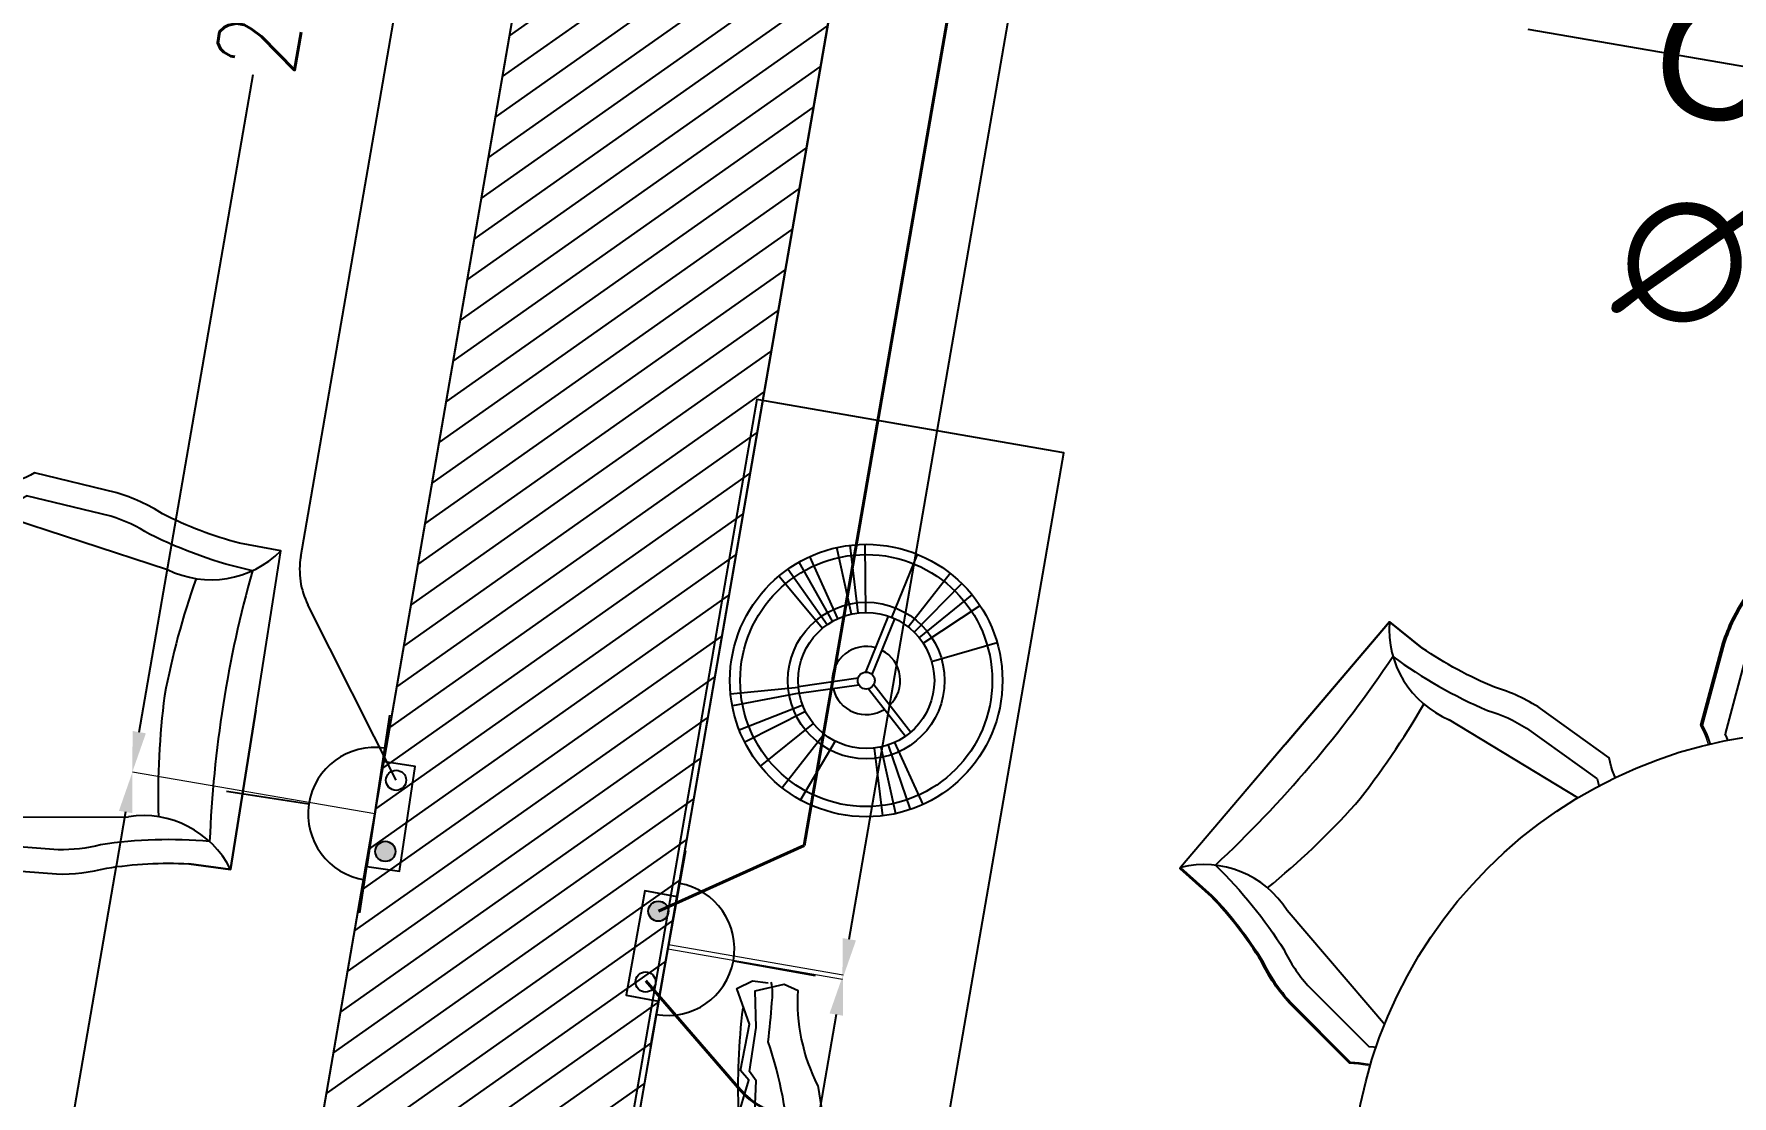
# Model space of a CAD drawing. Extents: x -678889171 to 586587, y -792238163 to 335485.
# Drawn here: x 45988 to 48168, y 41868 to 43233 of the extents above; entities that cross this region are included whole.
import ezdxf
from ezdxf import colors
from ezdxf.entities.mleader import LeaderData, LeaderLine
from ezdxf.math import Vec2, Vec3

# ---------------------------------------------------------------- set-up
doc = ezdxf.new("R2010")
doc.units = 0
doc.header["$MEASUREMENT"] = 0
doc.set_wipeout_variables(frame=1)
doc.layers.get('0').update_dxf_attribs({"color": 8})
doc.layers.get('Defpoints').update_dxf_attribs({"color": 252})
for name, color, linetype in [('1', 8, 'Continuous'), ('9TH-FURN$0$XR-A-TYP-7-8-9-10$0$I-EQPM', 252, 'Continuous'), ('9TH-FURN$0$XR-A-TYP-7-8-9-10$0$I-FURN', 252, 'Continuous'), ('9TH-FURN$0$XR-A-TYP-7-8-9-10$0$I-FURN-CHAR', 252, 'Continuous'), ('9TH-FURN$0$XR-A-TYP-7-8-9-10$0$I-WIPEOUT', 252, 'Continuous'), ('E-POW-BLOCK', 4, 'Continuous'), ('E-TEXT', 3, 'Continuous'), ('powr wire', 4, 'Continuous'), ('XR-A-9TH-FLOOR$0$A-WALL', 252, 'Continuous'), ('XR-A-col-910$0$A-COLS', 252, 'Continuous'), ('XR-A-col-910$0$A-COLS-PATT', 252, 'Continuous'), ('XR-Typ28 7th to11Th$0$A-WALL', 252, 'Continuous')]:
    doc.layers.add(name, color=color, linetype=linetype)
doc.layers.add('XR-A-col-910$0$MOD-COL', color=252, linetype='Continuous', lineweight=50)
doc.styles.get("Standard").update_dxf_attribs({"font": 'arial.ttf'})
doc.styles.add('Work$0$E-M.MODUL', font='romans.shx', dxfattribs={"width": 0.8})
doc.dimstyles.new('Work$0$S-DIM', dxfattribs={"dimscale": 500, "dimtxt": 0.2065, "dimasz": 0.104, "dimexe": 0, "dimexo": 0, "dimgap": 0, "dimtad": 0, "dimdec": 0, "dimzin": 0, "dimdsep": 46, "dimtxsty": 'Work$0$E-M.MODUL', "dimcen": 0.25, "dimclrd": 5, "dimclre": 5, "dimclrt": 1, "dimadec": 0, "dimazin": 0, "dimtfac": 1, "dimtdec": 0, "dimtofl": 0, "dimtmove": 0, "dimatfit": 3, "dimfxl": 1, "dimtolj": 1, "dimtzin": 0, "dimlwe": 13, "dimarcsym": 0})

# ---------------------------------------------------------------- blocks, each defined once
blk = doc.blocks.new('SO1')
at = {"layer": 'E-POW-BLOCK'}
h = blk.add_hatch(color=3, dxfattribs=at)
h.dxf.hatch_style = 1
edge = h.paths.add_edge_path()
edge.add_arc((-0.1064295025979398, -0.04814632734824666), 0.03025259035537483, 0, 360)
at = {"layer": 'E-POW-BLOCK', "color": 3}
for p, q in [((1.42e-14, 0.2000001000000597), (0, 0.4500002250000599)), ((-0.3000001499999971, 7.11e-14), (0.3000001499999971, 1.42e-14))]:
    blk.add_line(p, q, dxfattribs=at)
blk.add_lwpolyline([(0.1593095883453804, 4.265338082731773e-14), (-0.1593095883453804, 4.265338082731773e-14), (-0.1593095883453804, -0.09876317676643645), (0.1593095883453804, -0.09876317676643645)], close=True, dxfattribs=at)
for centre in [(-0.1064295025979398, -0.04814632734824666), (0.1096454942411166, -0.04814632734824666)]:
    blk.add_circle(centre, 0.03025259035537483, dxfattribs=at)
blk.add_arc((0, 1.42e-14), 0.2000001000000001, 0, 179.9999999999979, dxfattribs=at)
blk = doc.blocks.new('*D3082')
at = {"layer": '1', "color": 5, "lineweight": 13, "transparency": 16777216}
for p, q in [((46785.18428816061, 44310.1558473089), (46473.84693968212, 44364.02498677614)), ((46425.4122352765, 42230.84888028888), (46114.07488679801, 42284.71801975611))]:
    blk.add_line(p, q, dxfattribs=at)
at = {"layer": '1', "color": 5, "lineweight": -2, "transparency": 16777216}
for p, q in [((46464.98136907158, 44312.786313318), (46318.77314483339, 43467.77409834191)), ((46122.94045740855, 42335.95669321425), (46269.14868164674, 43180.96890819033))]:
    blk.add_line(p, q, dxfattribs=at)
at = {"layer": '1', "color": 5, "transparency": 16777216}
for points in [[(46456.44159016189, 44314.26390841976), (46473.52114798127, 44311.30871821624), (46473.84693968212, 44364.02498677614)], [(46114.40067849886, 42337.43428831601), (46131.48023631824, 42334.47909811249), (46114.07488679801, 42284.71801975611)]]:
    blk.add_solid(points, dxfattribs=at)
at = {"layer": 'Defpoints', "color": 0, "transparency": 16777216}
for p in [(46785.18428816061, 44310.1558473089, 8.736677960995956e-05), (46114.07488679801, 42284.71801975611), (46425.4122352765, 42230.84888028888, 8.73667795957487e-05)]:
    blk.add_point(p, dxfattribs=at)
at = {"layer": '1', "color": 1, "transparency": 16777216, "insert": (46293.96091324007, 43324.37150326613), "char_height": 103.25, "attachment_point": 5, "rotation": 80.18358877301884, "style": 'Work$0$E-M.MODUL'}
blk.add_mtext('\\A1;2110', dxfattribs=at)
blk = doc.blocks.new('*D3084')
at = {"layer": '1', "color": 5, "lineweight": 13, "transparency": 16777216}
for p, q in [((46425.41206533413, 42230.84890969314), (46114.25301369568, 42284.68716929031)), ((46112.073087438, 40419.90145461118), (45800.91403579953, 40473.73971420834))]:
    blk.add_line(p, q, dxfattribs=at)
at = {"layer": '1', "color": 5, "lineweight": -2, "transparency": 16777216}
for p, q in [((46105.38744789163, 42233.44849500054), (45981.38984215349, 41516.802420339)), ((45809.77960160359, 40524.97838849812), (45933.77720734172, 41241.62446315967))]:
    blk.add_line(p, q, dxfattribs=at)
at = {"layer": '1', "color": 5, "transparency": 16777216}
for points in [[(46096.84766884333, 42234.92608930121), (46113.92722693992, 42231.97090069986), (46114.25301369568, 42284.68716929031)], [(45801.23982255529, 40526.4559827988), (45818.31938065188, 40523.50079419745), (45800.91403579953, 40473.73971420834)]]:
    blk.add_solid(points, dxfattribs=at)
at = {"layer": 'Defpoints', "color": 0, "transparency": 16777216}
for p in [(46425.41206533413, 42230.84890969314), (45800.91403579953, 40473.73971420834), (46112.073087438, 40419.90145461118)]:
    blk.add_point(p, dxfattribs=at)
at = {"layer": '1', "color": 1, "transparency": 16777216, "insert": (45957.58352474761, 41379.21344174932), "char_height": 103.25, "attachment_point": 5, "rotation": 80.18359414769083, "style": 'Work$0$E-M.MODUL'}
blk.add_mtext('\\A1;1838', dxfattribs=at)
blk = doc.blocks.new('*D3099')
at = {"layer": 'Defpoints', "color": 0, "transparency": 16777216}
for p in [(47500.92014269987, 46099.22838044258, 5.343568736378623e-06), (46801.75688149188, 42057.47527998472, 8.736677959576952e-05), (47025.99153429692, 42018.68601521908)]:
    blk.add_point(p, dxfattribs=at)
at = {"layer": 'powr wire', "color": 5, "lineweight": 13, "transparency": 16777216}
for p, q in [((47500.92014269987, 46099.22838044258), (47725.1547955049, 46060.43911567693)), ((46801.75688149188, 42057.47527998472), (47025.99153429692, 42018.68601521908))]:
    blk.add_line(p, q, dxfattribs=at)
at = {"layer": 'powr wire', "color": 5, "lineweight": -2, "transparency": 16777216}
for p, q in [((47716.29120664754, 46009.20009936546), (47400.37985012606, 44182.96612007359)), ((47034.85512315428, 42069.92503153055), (47350.76647967576, 43896.15901082243))]:
    blk.add_line(p, q, dxfattribs=at)
at = {"layer": 'powr wire', "color": 5, "transparency": 16777216}
for points in [[(47707.75137059563, 46010.67736417502), (47724.83104269945, 46007.7228345559), (47725.1547955049, 46060.43911567693)], [(47026.31528710236, 42071.40229634011), (47043.39495920618, 42068.44776672099), (47025.99153429692, 42018.68601521908)]]:
    blk.add_solid(points, dxfattribs=at)
at = {"layer": 'powr wire', "color": 1, "lineweight": 40, "transparency": 16777216, "insert": (47375.5731649009, 44039.56256544801), "char_height": 103.25, "attachment_point": 5, "rotation": 80.18580478887831, "style": 'Work$0$E-M.MODUL'}
blk.add_mtext('\\A1;4100', dxfattribs=at)
blk = doc.blocks.new('*D3100')
at = {"layer": 'Defpoints', "color": 0, "transparency": 16777216}
for p in [(46802.75649711732, 42063.25390105586, 8.736677959576952e-05), (46506.21672942417, 40351.70475760987), (46730.36189400654, 40312.86979030009)]:
    blk.add_point(p, dxfattribs=at)
at = {"layer": 'powr wire', "color": 5, "lineweight": 13, "transparency": 16777216}
for p, q in [((46802.75649711732, 42063.25390105586), (47026.90166169969, 42024.41893374608)), ((46506.21672942417, 40351.70475760987), (46730.36189400654, 40312.86979030009))]:
    blk.add_line(p, q, dxfattribs=at)
at = {"layer": 'powr wire', "color": 5, "lineweight": -2, "transparency": 16777216}
for p, q in [((47018.024493933, 41973.18226823746), (46842.34722901195, 40959.21953859201)), ((46739.23906177323, 40364.10645580871), (46794.67228571112, 40684.05236959765))]:
    blk.add_line(p, q, dxfattribs=at)
at = {"layer": 'powr wire', "color": 5, "transparency": 16777216}
for points in [[(47009.48504968156, 41974.66179619858), (47026.56393818444, 41971.70274027635), (47026.90166169969, 42024.41893374608)], [(46730.69961752179, 40365.58598376982), (46747.77850602467, 40362.6269278476), (46730.36189400654, 40312.86979030009)]]:
    blk.add_solid(points, dxfattribs=at)
at = {"layer": 'powr wire', "color": 1, "lineweight": 40, "transparency": 16777216, "insert": (46818.50975736152, 40821.63595409484), "char_height": 103.25, "attachment_point": 5, "rotation": 80.17062042169276, "style": 'Work$0$E-M.MODUL'}
blk.add_mtext('\\A1;1737', dxfattribs=at)
blk = doc.blocks.new('9TH-FURN$0$XR-A-TYP-7-8-9-10$0$A$C34E7157F')
blk.add_wipeout([(-205.79693687177982, 13.50405373497233), (-224.55581129353357, 21.550164534654982), (-231.687412327373, 39.394529179237), (-231.19179121615176, 48.9758313614156), (-230.2808380475428, 65.27204484918047), (-232.31429900197602, 99.03655853512373), (-235.20910897995591, 110.2589613737481), (-252.4620159829868, 144.67392966808347), (-256.6554553239548, 150.11074604225922), (-253.1225102264984, 193.36303547343465), (-249.03050638284472, 243.4596346891825), (-247.8006159807446, 258.5166407204342), (-240.54653864932123, 292.88172329505096), (-230.370184306377, 320.8762362791326), (-224.44956378395213, 340.45523851121106), (-216.67927809445885, 372.0394217457954), (-213.304572969399, 389.4462669138044), (-208.4183273230528, 424.35451662626144), (-208.05766877775216, 439.3579121918506), (-207.12380355789603, 478.2067055480129), (1.1112847039956004e-12, 478.2067055480129), (207.12380355791063, 478.2067055480129), (208.31400807380365, 428.6941974188587), (215.2614814396309, 378.96071459148357), (227.43799568748227, 330.2158257827871), (241.28138066312607, 290.3102476186723), (243.29931091868085, 282.5772316762685), (247.80061598075923, 258.5166407204342), (249.89890226825534, 232.82824667158798), (253.9909061119091, 182.73164745584103), (256.6554553239548, 150.11074604225922), (246.59201730705334, 135.77186785087707), (235.20910897851158, 110.25896137292699), (230.63188546124317, 88.50693015979033), (230.28083804475622, 65.2720448485399), (231.6652216716881, 38.322819877164875), (224.55581129354817, 21.550164534656346), (205.7969368843557, 13.50405373601592), (195.21696568748973, 12.14600473689228), (145.25021983291927, 6.712441152251188), (95.13553412717563, 2.87609117623623), (44.923951240994434, 0.6408621973867525), (-5.33338746344809, 0.009030834948305255), (-55.58529402088875, 0.9812406203204205), (-105.78058599877492, 3.5565013409670883), (-155.86813862747462, 7.732190049480096)]).dxf.layer = '9TH-FURN$0$XR-A-TYP-7-8-9-10$0$I-WIPEOUT'
for p, q in [((-204.4402448457258, 65.75077354536734), (-160.810069896339, 338.0922883567159)), ((204.4402448457258, 65.75077354536734), (160.810069896339, 338.0922883567159))]:
    blk.add_line(p, q)
for points in [[(-205.7969368717895, 13.50405373497233, 0.03277392954578988), (0, 0, 0.03277392954420455), (205.7969368843478, 13.50405373601552, 0.4289228992613923), (231.6551097877236, 40.68743782460706), (230.2808380448405, 65.272044847075, -0.1946997676659734), (256.6554553239548, 150.1107460422591), (247.8006159807555, 258.5166407204342, 0.07042959467157074), (230.37018430639, 320.8762362791326, -0.05247434942192868), (208.4183273230592, 424.3545166262611), (207.1238035579008, 478.2067055480129), (0, 478.2067055480129), (-207.1238035579008, 478.2067055480129), (-208.4183273230592, 424.3545166262611, -0.05247434942192868), (-230.37018430639, 320.8762362791326, 0.07042959467157074), (-247.8006159807555, 258.5166407204342), (-256.6554553239548, 150.1107460422591, -0.1946997676682859), (-230.2808380475471, 65.27204484918047), (-231.6551097877236, 40.68743782460706, 0.4289228992613923), (-205.7969368843478, 13.50405373601552)], [(-175.974576163193, 446.1108341003419, -0.05986536629552523), (-201.9161485730583, 308.4013043813898, 0.06899708767580696), (-216.8488621047727, 255.5592010332775), (-225.8565488925669, 144.4189896864514)], [(175.974576163193, 446.1108341003419, 0.05986536629552523), (201.9161485730583, 308.4013043813898, -0.06899708767580696), (216.8488621047727, 255.5592010332775), (225.8565488925669, 144.4189896864514)]]:
    blk.add_lwpolyline(points, format="xyb")
for points in [[(0, 478.2067055480129), (-207.1238035579008, 478.2067055480129), (-208.4183273230592, 424.3545166262611)], [(0, 478.2067055480129), (207.1238035579008, 478.2067055480129), (208.4183273230592, 424.3545166262611)], [(-216.8488621047727, 255.5592010332775), (-225.8565488925669, 144.4189896864514)], [(-216.8488621047727, 255.5592010332775), (-225.8565488925669, 144.4189896864514)], [(216.8488621047727, 255.5592010332775), (225.8565488925669, 144.4189896864514)], [(216.8488621047727, 255.5592010332775), (225.8565488925669, 144.4189896864514)]]:
    blk.add_lwpolyline(points)
for centre, radius, start, end in [((-280.6214150413143, 376.2011089450907), 125.7260539112138, 342.3555086732503, 54.22629644407665), ((280.6214150413143, 376.2011089450907), 125.7260539112138, 125.7737035567673, 197.644491326725), ((0, 1956.483570358241), 1520.589640201126, 263.3543916667844, 270), ((0, 1956.483570358241), 1520.589640201126, 270, 276.6456083332186), ((28.88103989844967, 1366.37172453383), 1007.080738347423, 259.4855044904816, 268.3566475503503), ((-28.88103989844967, 1366.37172453383), 1007.080738347423, 271.6433524496497, 280.5144955095279), ((-312.3775739138073, 78.61561971974152), 108.7012937811773, 353.2030885428325, 37.25472170167297), ((312.3775739138073, 78.61561971974152), 108.7012937811773, 142.7452782975942, 186.7969114571157), ((-218.3225418786024, 117.4378174852013), 53.5188628613991, 257.0887929861166, 285.0339134322036), ((218.3225418786024, 117.4378174852013), 53.5188628613991, 254.9660865677897, 282.9112070138834)]:
    blk.add_arc(centre, radius, start, end)
blk = doc.blocks.new('9TH-FURN$0$XR-A-TYP-7-8-9-10$0$T-lamp')
for p, q in [((-0.001382774731780501, 0.08748907319889554), (-0.002765549463504158, 0.1749781463978053)), ((-0.03685997040935263, 0.07935737254082653), (-0.06875697268154113, 0.1609269358694121)), ((-0.02109759772733355, 0.08491843948930011), (-0.04219519545463868, 0.1698368789786002)), ((0.01686304560624308, 0.08585969769363544), (0.033726091212543, 0.1717193953872709)), ((0.02520280534272956, 0.08379181701108962), (0.05040561068545912, 0.1675836340221508)), ((0.04014586550880495, 0.07774676506267042), (0.08029173101758147, 0.1554935301253551)), ((0.04667724612633606, 0.07401003100407877), (0.0933544922526437, 0.1480200620081433)), ((-0.07483080043735413, 0.04534976627354581), (-0.1496616008747367, 0.09069953254709162)), ((-0.07889810106058803, 0.0378330496285173), (-0.1577962021211761, 0.0756660992570346)), ((0.001223331024419849, 0.01086887148599658), (0.03990641712334764, 0.07786994200291986)), ((0.008801053305120377, 0.00649387148737901), (0.04748413940407659, 0.07349494200430229)), ((-0.0826328985263558, 0.02877592876514257), (-0.1652657970526832, 0.05755185753032777)), ((-0.08505681644069796, 0.02053260753378083), (-0.1701136328813675, 0.04106521506756167)), ((-0.01002438432954023, 0.004374999998617568), (-0.08739055652742422, 0.004374999998617568)), ((0.08745049231913526, 0.002943023666333033), (0.174900984638299, 0.005886047332637645)), ((-0.01002438432954023, -0.004374999998617568), (-0.08739055652742422, -0.004374999998617568)), ((0.001223331024419849, -0.01086887148599658), (0.03990641712334764, -0.07786994200291986)), ((0.008801053305120377, -0.00649387148737901), (0.04748413940407659, -0.07349494200430229)), ((0.08505681644069796, -0.02053260753380926), (0.1701136328813675, -0.04106521506761851)), ((0.08653558545827877, -0.01295540213779134), (0.173071170916586, -0.02591080427555426)), ((0.08737997856039215, -0.004581412658481554), (0.1747599571207843, -0.009162825316920475)), ((0.07889810106055961, -0.03783304962855993), (0.1577962021211761, -0.07566609925709145)), ((0.06928195055166952, -0.05344400174874409), (0.138563901103339, -0.1068880034974455)), ((0.07483080043735413, -0.04534976627354581), (0.1496616008747367, -0.0906995325470632)), ((-0.03249049224331202, -0.08124418692403879), (-0.0649809844865672, -0.162488373848106)), ((-0.007159133188082478, -0.08720663281630436), (-0.01431826637616496, -0.1744132656325945)), ((0.01117099337798777, -0.08678397837222462), (0.02234198675597554, -0.1735679567444492)), ((0.02109759772730513, -0.08491843948930011), (0.04219519545461026, -0.1698368789786144)), ((0.04354374302988617, -0.07589593163082498), (0.0870874860597155, -0.15179186326165)), ((0.001382774731723657, -0.08748907319889554), (0.002765549463504158, -0.1749781463978053))]:
    blk.add_line(p, q)
for radius in [0.1749999999447027, 0.16187499994885, 0.1006249999682041, 0.08749999997235136, 0.01093749999654392]:
    blk.add_circle((0, 0), radius)
for start, end in [(65.73917047762941, 174.2608295223939), (305.7391704778918, 54.26082952210819), (185.7391704776061, 294.2608295223706)]:
    blk.add_arc((0, 0), 0.04374999998617568, start, end)
blk = doc.blocks.new('9TH-FURN$0$XR-A-TYP-7-8-9-10$0$A$C3BC9006F')
at = {"layer": '9TH-FURN$0$XR-A-TYP-7-8-9-10$0$I-EQPM', "ltscale": 0.5}
for points in [[(265.3388938331336, 82.15260165809013), (220.6461622324714, 97.09784417379706), (128.3828460123332, 106.6903343078593), (93.16634136784705, 102.9001979335007, -0.05310970111942454), (22.19112788685015, 79.61778344966297, 0.1890075166266568), (4.853666406677803, 70.41311097146536), (0.5193529123498593, 61.74977540825785), (7.020823153870879, 43.34043045174622), (36.81964343300206, 27.09721112450643), (59.5749967811571, 30.34588092229387), (80.70498256883002, 23.30707475026429), (106.1692818509473, 26.55574454799353), (143.054729593714, 38.29776363460405), (159.8070338517718, 33.59455072002311), (174.735183095996, 35.18368251174979), (197.3282694414083, 28.36893147481896), (234.0329824535584, 32.51174722852011), (260.5808601091558, 29.26294776920986), (267.6243270401901, 22.22414159718028), (305.5499851211498, 21.68254535908636), (336.432176271308, 15.72667234014079), (346.1858341516054, 39.21849020548689), (342.9338540154567, 52.00376601495373), (342.9338540154567, 52.00376601495373)], [(0.5193529123498593, 50.69430442266457), (25.44186300763977, 56.65017744161014), (85.58108525010175, 76.14258521272859), (107.2665553936095, 71.8223924770864, -0.1508423079739049), (295.2557830695005, 33.90948885733087, -0.01357776136513155), (328.6711654843821, 31.55561332318757, -0.09500366712900013), (346.1858341516054, 28.16301921989361, 1.953292456731474)]]:
    blk.add_lwpolyline(points, format="xyb", dxfattribs=at)
blk.add_lwpolyline([(2.583823578286683, 51.18766263937869), (-2.599789877422154e-05, 46.02311790759268), (13.2162271180714, 28.45723163413641), (36.30026452275342, 25.69339428633975), (59.05561787090846, 20.16571959068824), (106.4679785083572, 22.92955693848489), (127.4739847950696, 15.30474396534555), (152.4029274697823, 22.57110613399709), (159.2876549415232, 17.86789321941615), (186.161104115512, 19.97606014188204), (196.8088905312179, 12.642273974212), (223.5545181276102, 18.41895474972262), (260.0614811989653, 22.92955693848489), (267.1049481299415, 14.63804489503673), (307.4365991547529, 15.55936454237963), (335.9127973610593, 1.483953383285552e-05), (344.5639941348054, 12.19066284249129), (345.1269869828539, 25.61277139066078)], dxfattribs=at)
for centre, radius, start, end in [((359.1576619633415, 208.6881187973922), 157.522056713232, 233.445203255973, 264.0884022764716), ((178.9237203436496, 302.6481101266836), 275.1043700773726, 259.2426343931364, 273.1825552457807), ((344.0366667642666, 554.4463156928105), 547.0396799580047, 258.0587621180514, 267.5175795156633)]:
    blk.add_arc(centre, radius, start, end, dxfattribs=at)
blk = doc.blocks.new('9TH-FURN$0$XR-A-TYP-7-8-9-10$0$A$C2F8B7E1C')
at = {"layer": '9TH-FURN$0$XR-A-TYP-7-8-9-10$0$I-FURN-CHAR', "xscale": -1}
blk.add_blockref('9TH-FURN$0$XR-A-TYP-7-8-9-10$0$A$C34E7157F', (922.3350257286784, 409.7226460578395), dxfattribs=at)
blk = doc.blocks.new('*U1516')
at = {"layer": 'XR-A-col-910$0$A-COLS-PATT'}
h = blk.add_hatch(dxfattribs=at)
h.set_pattern_fill('ANSI31', color=256, scale=300)
h.set_pattern_definition([(45, (100, -7950), (-26.51650429449553, 26.51650429449553), [])])
h.paths.add_polyline_path([(-15733.46579891467, 85098.79667194281), (-15333.46579891467, 85098.79667194281), (-15333.46579891467, 76848.79667194281), (-15733.46579891467, 76848.79667194281)])
at = {"layer": 'XR-A-col-910$0$A-COLS'}
blk.add_lwpolyline([(-15733.46579891467, 85098.79667194281), (-15333.46579891467, 85098.79667194281), (-15333.46579891467, 76848.79667194281), (-15733.46579891467, 76848.79667194281)], close=True, dxfattribs=at)
blk = doc.blocks.new('XR-A-col-910')
at = {"layer": 'XR-A-col-910$0$MOD-COL', "rotation": 350.1835887734248}
blk.add_blockref('*U1516', (51313.53626022836, -51508.3020370037), dxfattribs=at)
blk = doc.blocks.new('XR-Typ28 7th to11Th')
at = {"layer": 'XR-Typ28 7th to11Th$0$A-WALL'}
blk.add_line((48912.50773648729, 26897.78546900188), (50319.06384963021, 35026.99821689949), dxfattribs=at)

msp = doc.modelspace()

# ---------------------------------------------------------------- linework, layer by layer
at = {"layer": '9TH-FURN$0$XR-A-TYP-7-8-9-10$0$I-FURN', "elevation": -5.998676364113603e-05}
msp.add_lwpolyline([(46642.65265496368, 41186.63755398172), (47036.76495527792, 41118.25996451674), (47310.2753131377, 42694.70916577363), (46916.1630128234, 42763.08675523859)], close=True, dxfattribs=at)

# ---------------------------------------------------------------- block references
at = {"xscale": -1.5, "yscale": 1.5, "zscale": 1.5, "rotation": 260.5438245868509}
msp.add_blockref('9TH-FURN$0$XR-A-TYP-7-8-9-10$0$A$C3BC9006F', (46807.65296714533, 41509.66349148308, -5.984473656756901e-05), dxfattribs=at)
at = {"layer": '9TH-FURN$0$XR-A-TYP-7-8-9-10$0$I-EQPM', "extrusion": (0, 0, -1), "xscale": -999.9999999999991, "yscale": 999.9999999999991, "zscale": -999.9999999999991, "rotation": 231.9535922667174}
msp.add_blockref('9TH-FURN$0$XR-A-TYP-7-8-9-10$0$T-lamp', (-47056.54587066192, 42402.24646874012, 5.998676364113603e-05), dxfattribs=at)
at = {"layer": '9TH-FURN$0$XR-A-TYP-7-8-9-10$0$I-FURN', "extrusion": (-1.482798709112497e-08, 2.323803696193461e-09, 1), "xscale": -1, "rotation": 261.0356221367751}
msp.add_blockref('9TH-FURN$0$XR-A-TYP-7-8-9-10$0$A$C2F8B7E1C', (45251.6531097295, 41591.60804488865, -0.0004962080096467773), dxfattribs=at)
at = {"layer": '9TH-FURN$0$XR-A-TYP-7-8-9-10$0$I-FURN-CHAR', "xscale": -1, "rotation": 349.6388182895517}
msp.add_blockref('9TH-FURN$0$XR-A-TYP-7-8-9-10$0$A$C34E7157F', (48353.97102817729, 42151.29683721261, -6.05021173207733e-05), dxfattribs=at)

# ---------------------------------------------------------------- next in the draw order: block references
at = {"layer": '9TH-FURN$0$XR-A-TYP-7-8-9-10$0$I-FURN-CHAR', "rotation": 349.6388182895517}
msp.add_blockref('9TH-FURN$0$XR-A-TYP-7-8-9-10$0$A$C34E7157F', (48355.65041392566, 42150.98978822592, -6.05021173207733e-05), dxfattribs=at)

# ---------------------------------------------------------------- next in the draw order: block references
at = {"layer": '9TH-FURN$0$XR-A-TYP-7-8-9-10$0$I-FURN-CHAR', "xscale": -1, "rotation": 49.63881828955164}
msp.add_blockref('9TH-FURN$0$XR-A-TYP-7-8-9-10$0$A$C34E7157F', (47957.75466811577, 42009.00165461253, -6.05021173207733e-05), dxfattribs=at)

# ---------------------------------------------------------------- next in the draw order: block references
at = {"layer": '9TH-FURN$0$XR-A-TYP-7-8-9-10$0$I-FURN-CHAR', "rotation": 49.63881828955166}
msp.add_blockref('9TH-FURN$0$XR-A-TYP-7-8-9-10$0$A$C34E7157F', (47958.86027321265, 42010.30252084001, -6.05021173207733e-05), dxfattribs=at)

# ---------------------------------------------------------------- next in the draw order: wipeouts: each hides what was drawn before it
msp.add_wipeout([(48869.31021994103, 41629.104176293564), (48851.13127514564, 41555.98139585065), (48823.93096223964, 41485.71363630623), (48788.13824640621, 41419.409062204264), (48744.3176001556, 41358.113336286755), (48693.16010125635, 41302.79312876772), (48635.472534026114, 41254.320872366414), (48572.164665861004, 41213.46100352223), (48504.23489966025, 41180.85790677532), (48432.75452841614, 41157.02575243755), (48358.850840283485, 41142.34038781945), (48283.689340572055, 41137.03340989366), (48208.4553710316, 41141.188512872315), (48134.33541630439, 41154.740168299286), (48062.49839235357, 41177.47465847313), (47994.077211960204, 41209.033446902904), (47930.150918011925, 41248.918832642725), (47871.72766635203, 41296.501799333135), (47819.728826559534, 41351.031935164705), (47774.97445140058, 41411.64926732068), (47738.17034410639, 41477.397824261905), (47709.89692743469, 41547.240711969134), (47690.60009005613, 41620.076466381106), (47680.58415462353, 41694.75642414078), (47680.0070784219, 41770.10283770263), (47688.877962287654, 41844.92744911503), (47707.056907083046, 41918.050229557935), (47734.25721998905, 41988.317989102354), (47770.04993582248, 42054.62256320432), (47813.87058207309, 42115.91828912183), (47865.02808097234, 42171.238496640864), (47922.715648202575, 42219.71075304217), (47986.023516367684, 42260.570621886356), (48053.95328256844, 42293.17371863326), (48125.43365381254, 42317.005872971036), (48199.337341945204, 42331.69123758914), (48274.498841656634, 42336.99821551493), (48349.732811197086, 42332.84311253627), (48423.8527659243, 42319.2914571093), (48495.68978987512, 42296.55696693545), (48564.110970268484, 42264.99817850569), (48628.03726421676, 42225.11279276586), (48686.46051587666, 42177.52982607545), (48738.459355669154, 42122.99969024388), (48783.21373082811, 42062.3823580879), (48820.0178381223, 41996.63380114668), (48848.291254794, 41926.79091343945), (48867.58809217256, 41853.95515902748), (48877.60402760516, 41779.2752012678), (48878.18110380679, 41703.928787705954)]).translate(0, 0, -6.05021173207733e-05).dxf.layer = '9TH-FURN$0$XR-A-TYP-7-8-9-10$0$I-WIPEOUT'

# ---------------------------------------------------------------- next in the draw order: linework, layer by layer
at = {"layer": '9TH-FURN$0$XR-A-TYP-7-8-9-10$0$I-FURN'}
msp.add_circle((48279.09409111434, 41737.01581270428, -6.05021173207733e-05), 600, dxfattribs=at)

# ---------------------------------------------------------------- next in the draw order: block references
at = {"layer": 'XR-A-9TH-FLOOR$0$A-WALL'}
msp.add_blockref('XR-A-col-910', (-2800.434649049275, 13522.11598560929), dxfattribs=at)

# ---------------------------------------------------------------- next in the draw order: block references
msp.add_blockref('XR-Typ28 7th to11Th', (-2800.434649049275, 13522.11598560929), dxfattribs=at)

# ---------------------------------------------------------------- next in the draw order: linework, layer by layer
at = {"layer": '1', "color": 4}
for p, q in [((46330.39018429836, 42561.47578425367), (46604.34420118472, 44144.79636575081)), ((46452.75763424704, 42274.13171788359, 8.936693601199752e-05), (46339.56078749293, 42499.55076069858, 0.0001157972553595676))]:
    msp.add_line(p, q, dxfattribs=at)
at = {"layer": '1', "color": 4, "extrusion": (-5.193181101268213e-07, 8.985500723834978e-08, 0.9999999999998612)}
msp.add_arc((46428.92609478873, 42544.42661000535, -0.02013037843567911), 100, 170.1835887733827, 206.664058015677, dxfattribs=at)
at = {"layer": 'powr wire', "color": 4, "lineweight": 40}
for p, q in [((46789.59802255934, 42105.91411287519, 9.0481000488236e-05), (46977.02021215149, 42190.38942160518, 1.158357338538946e-05)), ((46773.40440245895, 42016.3620787591, 9.048100048823782e-05), (46894.61559034706, 41876.52587944274, 1.461815421502366e-05))]:
    msp.add_line(p, q, dxfattribs=at)
msp.add_lwpolyline([(46977.02021215149, 42190.38942160518), (47620.97726903032, 45907.1194753987)], dxfattribs=at)
at = {"layer": 'powr wire', "color": 4, "lineweight": 40, "extrusion": (-1.025126495879606e-07, -6.313710379353846e-07, 0.9999999999997955)}
msp.add_arc((46970.17919895329, 41942.02504778025, -0.03123229875099209), 100, 220.9190193554959, 260.1705689840622, dxfattribs=at)
at = {"layer": 'XR-A-9TH-FLOOR$0$A-WALL'}
msp.add_lwpolyline([(46423.94618154555, 40365.93961776778), (46506.21672942414, 40351.70475760986), (47999.76793431707, 48972.04145683597), (47753.42147129207, 49014.62572805282), (47666.44671744975, 48523.61528013631)], dxfattribs=at)

# ---------------------------------------------------------------- next in the draw order: block references
at = {"layer": 'E-POW-BLOCK', "extrusion": (-1.214409695180406e-07, 3.051314146808554e-08, 0.9999999999999923), "xscale": 427.5336916951261, "yscale": 427.5336916951261, "zscale": 427.5336916951261, "rotation": 81.4226749179369}
msp.add_blockref('SO1', (46425.41223527618, 42230.84888028904, -0.004261984426329332), dxfattribs=at)
at = {"layer": 'powr wire', "color": 4, "lineweight": 40, "extrusion": (1.204985678096619e-07, -3.404491203621154e-08, 0.9999999999999923), "xscale": 427.5336916951259, "yscale": 427.5336916951259, "zscale": 427.5336916951259, "rotation": 259.7500158871028}
msp.add_blockref('SO1', (46801.75688149155, 42057.47527998489, 0.004295068408419304), dxfattribs=at)

# ---------------------------------------------------------------- next in the draw order: dimensions: what is measured, and where the dimension line sits
at = {"layer": '1', "color": 2}
for p1, p2, distance, picture, middle in [((46785.18428816061, 44310.15584730891, 8.736677960995956e-05), (46425.41223527651, 42230.84888028888, 8.73667795957487e-05), -315.9633344939967, '*D3082', (46293.96091324007, 43324.37150326613)), ((46425.41206533412, 42230.84890969314), (46112.07308743798, 40419.90145461118), -315.7823833164115, '*D3084', (45957.58352474761, 41379.21344174932))]:
    dim = msp.add_aligned_dim(p1=p1, p2=p2, distance=distance, dimstyle='Work$0$S-DIM', dxfattribs=at)
    dim.commit()
    dim.dimension.update_dxf_attribs({"geometry": picture, "text_midpoint": middle})
at = {"layer": 'powr wire', "color": 4, "lineweight": 40}
dim = msp.add_aligned_dim(p1=(47500.92014269988, 46099.22838044258, 5.343568736378623e-06), p2=(46801.75688149189, 42057.47527998472, 8.736677959576952e-05), distance=227.5649063007067, text='4100', dimstyle='Work$0$S-DIM', dxfattribs=at)
dim.commit()
dim.dimension.update_dxf_attribs({"geometry": '*D3099', "text_midpoint": (47375.5731649009, 44039.56256544801)})
dim = msp.add_linear_dim(base=(46730.36189400654, 40312.86979030009), p1=(46802.75649711731, 42063.25390105585, 8.736677959576952e-05), p2=(46506.21672942417, 40351.70475760986), angle=260.17062042169295, dimstyle='Work$0$S-DIM', dxfattribs=at)
dim.commit()
dim.dimension.update_dxf_attribs({"geometry": '*D3100', "text_midpoint": (46818.50975736152, 40821.63595409484), "dimtype": 161})

# ---------------------------------------------------------------- next in the draw order: leaders
at = {"layer": 'E-TEXT', "color": 30}
ml = msp.add_multileader_mtext('Standard', dxfattribs=at)
ml.set_content('\\C30;CT12/DP-T-8 {\\A1;3(1x3)mm\\H0.7x;\\S2^ ;\\H1.42857x; \\P∅ 25 mm PVC CONDUIT}', color=3)
ml.set_leader_properties(color=30)
ml.build(insert=Vec2(0, 0))
ml.multileader.update_dxf_attribs({"text_right_attachment_type": 6, "dogleg_length": 0.2763936738358556, "arrow_head_size": 153.5520410199195, "scale": 2})
ctx = ml.context
ctx.base_point, ctx.scale, ctx.char_height, ctx.arrow_head_size, ctx.landing_gap_size, ctx.plane_origin, ctx.plane_x_axis, ctx.plane_y_axis = Vec3(48084.47388331077, 43313.9120644223, -0.000112041651684439), 2, 153.5520410199195, 153.5520410199195, 3.071040820398391, Vec3(48138.33505102605, 53005.09018943877, -7.165455351605367e-05), Vec3(0.9856555294567461, -0.1687695981252006, 3.477911888746864e-09), Vec3(0.1687695981252006, 0.9856555294567461, 4.799668914001103e-09)
ctx.right_attachment = 6
notes = []
notes.append((ctx, [(1, (1, 1, 0), (50445.38378055263, 42803.74770555703, -0.0001041500176982016), (-0.9856555294567461, 0.1687695981252006, -3.477911888746864e-09), 0.5527873476717114, [(1, [(50673.90110972701, 43139.73243927275, -0.0001017892754324989)], 0, [])])]))
ctx.mtext.insert, ctx.mtext.text_direction, ctx.mtext.rotation, ctx.mtext.width, ctx.mtext.defined_height, ctx.mtext.flow_direction, ctx.mtext.extrusion = Vec3(48100.97980952062, 43392.114043711, -0.0001116476409407433), Vec3(0.9856555294567461, -0.1687695981252006, 3.477911888746863e-09), 6.113604080006546, 2795.482847265886, 658.284121162635, 5, Vec3(-4.238061277856671e-09, -4.143854412868104e-09, 1)
for ctx, leaders in notes:
    for number, flags, end, landing, length, lines in leaders:
        leader = LeaderData()
        leader.index, (leader.has_last_leader_line, leader.has_dogleg_vector, leader.attachment_direction) = number, flags
        leader.last_leader_point, leader.dogleg_vector, leader.dogleg_length = Vec3(end), Vec3(landing), length
        for number, points, colour, breaks in lines:
            line = LeaderLine()
            line.index, line.vertices, line.color, line.breaks = number, Vec3.list(points), colors.encode_raw_color(colour), breaks
            leader.lines.append(line)
        ctx.leaders.append(leader)

doc.saveas('drawing.dxf')
